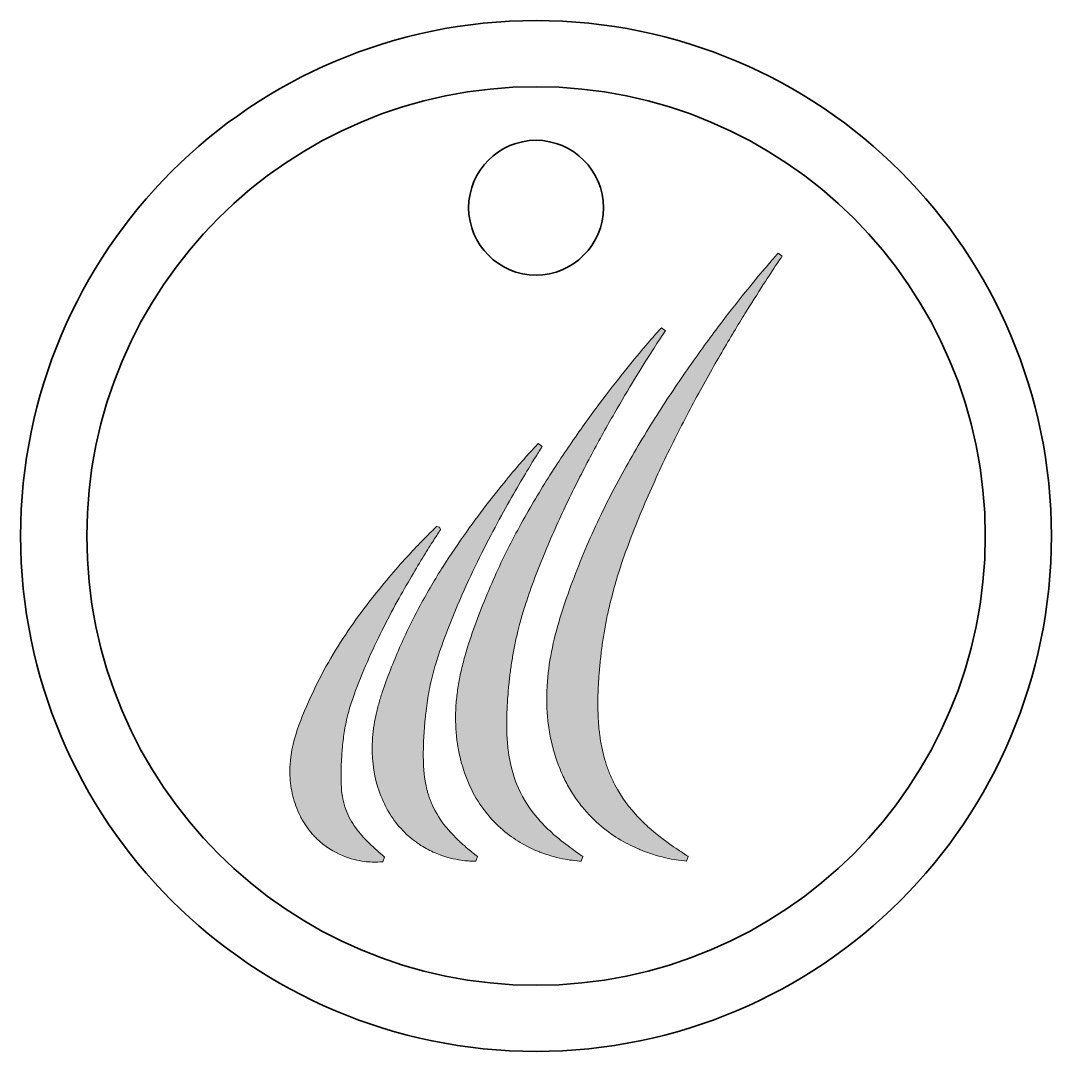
# Model space of a CAD drawing. Header units: millimetres. Extents: x 8.3 to 39.3, y -40.2 to -9.2.
import ezdxf

# ---------------------------------------------------------------- set-up
doc = ezdxf.new("R2010")
doc.units = ezdxf.units.MM
doc.header["$MEASUREMENT"] = 0
doc.layers.add('Livello 1', color=7, linetype='Continuous', lineweight=0)
doc.layers.add('Livello 2', color=7, linetype='Continuous', lineweight=0)

# ---------------------------------------------------------------- blocks, each defined once
blk = doc.blocks.new('Block_2')
at = {"layer": 'Livello 2', "true_color": 0x2d346b, "transparency": 33554687}
h = blk.add_hatch(color=177, dxfattribs=at)
h.dxf.hatch_style = 2
edge = h.paths.add_edge_path()
edge.add_spline(control_points=[(31.182, -16.305), (31.182, -16.305), (31.135, -16.374), (31.047, -16.503), (30.961, -16.634), (30.833, -16.824), (30.675, -17.069), (30.517, -17.315), (30.326, -17.613), (30.112, -17.958), (29.897, -18.303), (29.662, -18.696), (29.409, -19.125), (29.157, -19.556), (28.89, -20.025), (28.619, -20.527), (28.349, -21.029), (28.069, -21.559), (27.797, -22.116), (27.525, -22.672), (27.262, -23.254), (27.006, -23.847), (26.753, -24.442), (26.517, -25.051), (26.314, -25.668), (26.265, -25.822), (26.213, -25.976), (26.17, -26.132), (26.147, -26.209), (26.124, -26.286), (26.103, -26.364), (26.103, -26.364), (26.043, -26.597), (26.043, -26.597), (26.022, -26.675), (26.003, -26.752), (25.986, -26.83), (25.968, -26.908), (25.951, -26.985), (25.933, -27.063), (25.916, -27.14), (25.903, -27.218), (25.887, -27.295), (25.873, -27.372), (25.856, -27.449), (25.843, -27.526), (25.819, -27.68), (25.789, -27.833), (25.771, -27.985), (25.761, -28.06), (25.751, -28.136), (25.74, -28.211), (25.732, -28.286), (25.724, -28.361), (25.716, -28.436), (25.695, -28.585), (25.689, -28.732), (25.673, -28.878), (25.666, -28.951), (25.665, -29.023), (25.659, -29.095), (25.656, -29.166), (25.648, -29.239), (25.648, -29.309), (25.643, -29.45), (25.636, -29.591), (25.637, -29.727), (25.638, -29.796), (25.636, -29.865), (25.638, -29.932), (25.64, -29.999), (25.642, -30.066), (25.644, -30.133), (25.645, -30.2), (25.65, -30.265), (25.655, -30.33), (25.66, -30.395), (25.665, -30.46), (25.669, -30.524), (25.678, -30.587), (25.685, -30.65), (25.692, -30.713), (25.692, -30.713), (25.703, -30.807), (25.703, -30.807), (25.703, -30.807), (25.719, -30.898), (25.719, -30.898), (25.73, -30.959), (25.741, -31.019), (25.752, -31.079), (25.765, -31.139), (25.779, -31.196), (25.793, -31.255), (25.816, -31.373), (25.856, -31.482), (25.889, -31.593), (25.903, -31.649), (25.927, -31.7), (25.946, -31.754), (25.966, -31.807), (25.985, -31.86), (26.006, -31.912), (26.03, -31.962), (26.054, -32.011), (26.076, -32.061), (26.099, -32.111), (26.119, -32.163), (26.147, -32.208), (26.349, -32.59), (26.598, -32.917), (26.854, -33.189), (26.92, -33.256), (26.985, -33.319), (27.048, -33.383), (27.112, -33.445), (27.178, -33.499), (27.24, -33.555), (27.24, -33.555), (27.332, -33.638), (27.332, -33.638), (27.332, -33.638), (27.425, -33.711), (27.425, -33.711), (27.487, -33.758), (27.545, -33.805), (27.6, -33.85), (27.829, -34.017), (28.017, -34.15), (28.15, -34.233), (28.282, -34.32), (28.353, -34.37), (28.353, -34.37), (28.353, -34.37), (28.306, -34.51), (28.306, -34.51), (28.306, -34.51), (28.22, -34.501), (28.058, -34.478), (27.895, -34.459), (27.661, -34.411), (27.363, -34.326), (27.29, -34.302), (27.212, -34.277), (27.13, -34.249), (27.09, -34.235), (27.047, -34.221), (27.005, -34.205), (26.963, -34.188), (26.92, -34.17), (26.877, -34.151), (26.791, -34.112), (26.699, -34.075), (26.606, -34.029), (26.515, -33.981), (26.421, -33.928), (26.323, -33.874), (25.939, -33.645), (25.525, -33.322), (25.163, -32.873), (25.115, -32.819), (25.074, -32.759), (25.031, -32.7), (24.988, -32.64), (24.946, -32.579), (24.903, -32.517), (24.863, -32.453), (24.825, -32.388), (24.786, -32.322), (24.748, -32.256), (24.705, -32.19), (24.673, -32.12), (24.606, -31.98), (24.533, -31.838), (24.479, -31.688), (24.45, -31.613), (24.419, -31.538), (24.392, -31.461), (24.369, -31.384), (24.345, -31.306), (24.322, -31.228), (24.31, -31.188), (24.298, -31.149), (24.287, -31.109), (24.277, -31.069), (24.268, -31.029), (24.258, -30.989), (24.24, -30.909), (24.22, -30.828), (24.203, -30.746), (24.189, -30.664), (24.176, -30.582), (24.163, -30.499), (24.157, -30.458), (24.15, -30.416), (24.144, -30.374), (24.137, -30.332), (24.135, -30.291), (24.131, -30.249), (24.124, -30.165), (24.116, -30.081), (24.109, -29.996), (24.102, -29.911), (24.103, -29.827), (24.1, -29.742), (24.092, -29.571), (24.103, -29.401), (24.109, -29.23), (24.146, -28.545), (24.297, -27.864), (24.494, -27.201), (24.695, -26.538), (24.945, -25.89), (25.206, -25.254), (25.469, -24.618), (25.763, -24.001), (26.071, -23.406), (26.377, -22.81), (26.706, -22.241), (27.035, -21.698), (27.365, -21.157), (27.695, -20.641), (28.021, -20.163), (28.347, -19.684), (28.664, -19.238), (28.962, -18.831), (29.26, -18.424), (29.544, -18.059), (29.797, -17.737), (30.049, -17.415), (30.275, -17.139), (30.463, -16.913), (30.652, -16.688), (30.801, -16.513), (30.905, -16.394), (31.01, -16.276), (31.066, -16.213), (31.066, -16.213), (31.066, -16.213), (31.182, -16.305), (31.182, -16.305)], knot_values=[0, 0, 0, 0, 1, 1, 1, 2, 2, 2, 3, 3, 3, 4, 4, 4, 5, 5, 5, 6, 6, 6, 7, 7, 7, 8, 8, 8, 9, 9, 9, 10, 10, 10, 11, 11, 11, 12, 12, 12, 13, 13, 13, 14, 14, 14, 15, 15, 15, 16, 16, 16, 17, 17, 17, 18, 18, 18, 19, 19, 19, 20, 20, 20, 21, 21, 21, 22, 22, 22, 23, 23, 23, 24, 24, 24, 25, 25, 25, 26, 26, 26, 27, 27, 27, 28, 28, 28, 29, 29, 29, 30, 30, 30, 31, 31, 31, 32, 32, 32, 33, 33, 33, 34, 34, 34, 35, 35, 35, 36, 36, 36, 37, 37, 37, 38, 38, 38, 39, 39, 39, 40, 40, 40, 41, 41, 41, 42, 42, 42, 43, 43, 43, 44, 44, 44, 45, 45, 45, 46, 46, 46, 47, 47, 47, 48, 48, 48, 49, 49, 49, 50, 50, 50, 51, 51, 51, 52, 52, 52, 53, 53, 53, 54, 54, 54, 55, 55, 55, 56, 56, 56, 57, 57, 57, 58, 58, 58, 59, 59, 59, 60, 60, 60, 61, 61, 61, 62, 62, 62, 63, 63, 63, 64, 64, 64, 65, 65, 65, 66, 66, 66, 67, 67, 67, 68, 68, 68, 69, 69, 69, 70, 70, 70, 71, 71, 71, 72, 72, 72, 73, 73, 73, 74, 74, 74, 75, 75, 75, 76, 76, 76, 77, 77, 77, 78, 78, 78, 79, 79, 79, 80, 80, 80, 80], degree=3, periodic=0)
at = {"layer": 'Livello 2', "true_color": 0xed8424, "transparency": 33554687}
h = blk.add_hatch(color=30, dxfattribs=at)
h.dxf.hatch_style = 2
edge = h.paths.add_edge_path()
edge.add_spline(control_points=[(27.667, -18.551), (27.667, -18.551), (27.626, -18.612), (27.551, -18.726), (27.476, -18.84), (27.365, -19.008), (27.228, -19.224), (27.092, -19.441), (26.927, -19.704), (26.741, -20.008), (26.556, -20.311), (26.353, -20.657), (26.134, -21.035), (25.915, -21.414), (25.685, -21.827), (25.451, -22.268), (25.217, -22.709), (24.976, -23.176), (24.742, -23.665), (24.506, -24.153), (24.277, -24.663), (24.059, -25.183), (23.843, -25.705), (23.636, -26.238), (23.462, -26.777), (23.419, -26.912), (23.375, -27.046), (23.338, -27.182), (23.338, -27.182), (23.281, -27.385), (23.281, -27.385), (23.281, -27.385), (23.231, -27.589), (23.231, -27.589), (23.195, -27.725), (23.169, -27.861), (23.138, -27.996), (23.112, -28.131), (23.087, -28.266), (23.064, -28.4), (23.044, -28.534), (23.019, -28.667), (23.005, -28.799), (22.996, -28.865), (22.989, -28.931), (22.98, -28.997), (22.973, -29.062), (22.967, -29.127), (22.96, -29.192), (22.943, -29.321), (22.938, -29.449), (22.925, -29.575), (22.919, -29.638), (22.919, -29.7), (22.914, -29.762), (22.911, -29.824), (22.904, -29.887), (22.904, -29.948), (22.9, -30.069), (22.894, -30.191), (22.895, -30.309), (22.895, -30.368), (22.893, -30.427), (22.895, -30.485), (22.896, -30.543), (22.898, -30.601), (22.899, -30.658), (22.9, -30.715), (22.904, -30.771), (22.908, -30.827), (22.912, -30.883), (22.915, -30.939), (22.919, -30.994), (22.926, -31.048), (22.931, -31.102), (22.937, -31.156), (22.937, -31.156), (22.946, -31.237), (22.946, -31.237), (22.946, -31.237), (22.959, -31.315), (22.959, -31.315), (23.026, -31.733), (23.14, -32.113), (23.308, -32.443), (23.474, -32.773), (23.683, -33.06), (23.9, -33.302), (23.955, -33.36), (24.011, -33.417), (24.063, -33.474), (24.118, -33.529), (24.174, -33.578), (24.227, -33.628), (24.227, -33.628), (24.306, -33.702), (24.306, -33.702), (24.306, -33.702), (24.385, -33.768), (24.385, -33.768), (24.438, -33.81), (24.488, -33.853), (24.535, -33.893), (24.732, -34.045), (24.894, -34.167), (25.008, -34.244), (25.122, -34.323), (25.183, -34.37), (25.183, -34.37), (25.183, -34.37), (25.136, -34.51), (25.136, -34.51), (25.136, -34.51), (25.06, -34.505), (24.916, -34.489), (24.772, -34.476), (24.564, -34.438), (24.298, -34.37), (24.232, -34.35), (24.163, -34.329), (24.09, -34.306), (24.054, -34.294), (24.016, -34.282), (23.979, -34.269), (23.941, -34.254), (23.903, -34.24), (23.864, -34.223), (23.787, -34.19), (23.705, -34.158), (23.622, -34.119), (23.54, -34.078), (23.456, -34.033), (23.368, -33.986), (23.024, -33.788), (22.65, -33.505), (22.324, -33.107), (21.991, -32.715), (21.727, -32.205), (21.56, -31.645), (21.549, -31.61), (21.538, -31.575), (21.528, -31.539), (21.519, -31.504), (21.511, -31.468), (21.502, -31.433), (21.486, -31.361), (21.468, -31.289), (21.452, -31.216), (21.439, -31.143), (21.428, -31.07), (21.416, -30.996), (21.41, -30.959), (21.404, -30.922), (21.398, -30.885), (21.392, -30.848), (21.39, -30.811), (21.386, -30.774), (21.38, -30.699), (21.373, -30.624), (21.366, -30.549), (21.36, -30.474), (21.361, -30.399), (21.358, -30.323), (21.35, -30.171), (21.36, -30.021), (21.365, -29.868), (21.367, -29.792), (21.378, -29.717), (21.384, -29.641), (21.391, -29.566), (21.397, -29.489), (21.409, -29.414), (21.432, -29.264), (21.453, -29.112), (21.485, -28.963), (21.501, -28.888), (21.517, -28.813), (21.533, -28.738), (21.552, -28.665), (21.571, -28.59), (21.59, -28.516), (21.626, -28.367), (21.672, -28.222), (21.715, -28.075), (21.897, -27.491), (22.121, -26.922), (22.353, -26.363), (22.587, -25.805), (22.846, -25.262), (23.121, -24.741), (23.394, -24.22), (23.685, -23.72), (23.976, -23.245), (24.27, -22.772), (24.563, -22.322), (24.853, -21.904), (25.142, -21.485), (25.422, -21.096), (25.687, -20.741), (25.951, -20.385), (26.202, -20.067), (26.426, -19.787), (26.65, -19.506), (26.85, -19.265), (27.017, -19.069), (27.184, -18.872), (27.316, -18.72), (27.409, -18.617), (27.501, -18.514), (27.551, -18.459), (27.551, -18.459), (27.551, -18.459), (27.667, -18.551), (27.667, -18.551)], knot_values=[0, 0, 0, 0, 1, 1, 1, 2, 2, 2, 3, 3, 3, 4, 4, 4, 5, 5, 5, 6, 6, 6, 7, 7, 7, 8, 8, 8, 9, 9, 9, 10, 10, 10, 11, 11, 11, 12, 12, 12, 13, 13, 13, 14, 14, 14, 15, 15, 15, 16, 16, 16, 17, 17, 17, 18, 18, 18, 19, 19, 19, 20, 20, 20, 21, 21, 21, 22, 22, 22, 23, 23, 23, 24, 24, 24, 25, 25, 25, 26, 26, 26, 27, 27, 27, 28, 28, 28, 29, 29, 29, 30, 30, 30, 31, 31, 31, 32, 32, 32, 33, 33, 33, 34, 34, 34, 35, 35, 35, 36, 36, 36, 37, 37, 37, 38, 38, 38, 39, 39, 39, 40, 40, 40, 41, 41, 41, 42, 42, 42, 43, 43, 43, 44, 44, 44, 45, 45, 45, 46, 46, 46, 47, 47, 47, 48, 48, 48, 49, 49, 49, 50, 50, 50, 51, 51, 51, 52, 52, 52, 53, 53, 53, 54, 54, 54, 55, 55, 55, 56, 56, 56, 57, 57, 57, 58, 58, 58, 59, 59, 59, 60, 60, 60, 61, 61, 61, 62, 62, 62, 63, 63, 63, 64, 64, 64, 65, 65, 65, 66, 66, 66, 67, 67, 67, 68, 68, 68, 69, 69, 69, 70, 70, 70, 71, 71, 71, 71], degree=3, periodic=0)
at = {"layer": 'Livello 2', "true_color": 0x2d346b, "transparency": 33554687}
h = blk.add_hatch(color=177, dxfattribs=at)
h.dxf.hatch_style = 2
edge = h.paths.add_edge_path()
edge.add_spline(control_points=[(23.959, -22.036), (23.959, -22.036), (23.928, -22.084), (23.871, -22.175), (23.814, -22.265), (23.73, -22.398), (23.627, -22.569), (23.523, -22.741), (23.398, -22.948), (23.258, -23.188), (23.117, -23.428), (22.963, -23.701), (22.797, -23.999), (22.632, -24.297), (22.457, -24.623), (22.28, -24.97), (22.104, -25.317), (21.921, -25.684), (21.745, -26.067), (21.567, -26.45), (21.395, -26.85), (21.23, -27.256), (21.068, -27.664), (20.912, -28.079), (20.782, -28.498), (20.751, -28.603), (20.717, -28.708), (20.691, -28.813), (20.691, -28.813), (20.649, -28.971), (20.649, -28.971), (20.649, -28.971), (20.613, -29.129), (20.613, -29.129), (20.588, -29.234), (20.569, -29.34), (20.548, -29.444), (20.53, -29.549), (20.513, -29.653), (20.498, -29.757), (20.485, -29.86), (20.467, -29.963), (20.459, -30.064), (20.453, -30.115), (20.449, -30.165), (20.442, -30.215), (20.438, -30.265), (20.434, -30.315), (20.43, -30.364), (20.418, -30.464), (20.417, -30.56), (20.407, -30.656), (20.403, -30.752), (20.396, -30.846), (20.393, -30.939), (20.39, -31.031), (20.386, -31.122), (20.386, -31.211), (20.386, -31.255), (20.384, -31.3), (20.385, -31.343), (20.386, -31.386), (20.386, -31.429), (20.387, -31.472), (20.387, -31.516), (20.389, -31.557), (20.391, -31.599), (20.393, -31.641), (20.395, -31.682), (20.397, -31.723), (20.402, -31.764), (20.404, -31.804), (20.408, -31.844), (20.408, -31.844), (20.413, -31.904), (20.413, -31.904), (20.413, -31.904), (20.421, -31.962), (20.421, -31.962), (20.426, -32.001), (20.432, -32.04), (20.437, -32.078), (20.443, -32.116), (20.451, -32.153), (20.458, -32.19), (20.47, -32.266), (20.491, -32.335), (20.508, -32.407), (20.515, -32.444), (20.528, -32.476), (20.539, -32.511), (20.55, -32.545), (20.56, -32.579), (20.571, -32.613), (20.584, -32.646), (20.597, -32.678), (20.609, -32.71), (20.622, -32.743), (20.633, -32.777), (20.649, -32.807), (20.76, -33.058), (20.906, -33.282), (21.061, -33.476), (21.101, -33.523), (21.141, -33.568), (21.179, -33.614), (21.218, -33.659), (21.26, -33.699), (21.299, -33.74), (21.299, -33.74), (21.356, -33.801), (21.356, -33.801), (21.356, -33.801), (21.415, -33.856), (21.415, -33.856), (21.453, -33.891), (21.49, -33.927), (21.525, -33.96), (21.671, -34.088), (21.793, -34.193), (21.879, -34.26), (21.965, -34.329), (22.011, -34.37), (22.011, -34.37), (22.011, -34.37), (21.963, -34.51), (21.963, -34.51), (21.963, -34.51), (21.902, -34.51), (21.787, -34.505), (21.671, -34.502), (21.503, -34.482), (21.288, -34.437), (21.235, -34.424), (21.178, -34.41), (21.12, -34.394), (21.12, -34.394), (21.029, -34.369), (21.029, -34.369), (21.029, -34.369), (20.936, -34.336), (20.936, -34.336), (20.873, -34.312), (20.805, -34.289), (20.737, -34.26), (20.67, -34.23), (20.601, -34.195), (20.529, -34.16), (20.457, -34.125), (20.387, -34.079), (20.313, -34.034), (20.313, -34.034), (20.257, -33.999), (20.257, -33.999), (20.257, -33.999), (20.203, -33.961), (20.203, -33.961), (20.167, -33.934), (20.13, -33.907), (20.093, -33.879), (19.946, -33.765), (19.8, -33.63), (19.663, -33.472), (19.386, -33.158), (19.163, -32.746), (19.022, -32.292), (18.876, -31.838), (18.828, -31.346), (18.854, -30.86), (18.856, -30.798), (18.865, -30.738), (18.87, -30.678), (18.876, -30.617), (18.882, -30.556), (18.891, -30.496), (18.91, -30.376), (18.929, -30.254), (18.956, -30.136), (18.969, -30.076), (18.982, -30.017), (18.996, -29.957), (19.011, -29.898), (19.028, -29.84), (19.044, -29.781), (19.074, -29.663), (19.113, -29.548), (19.149, -29.432), (19.301, -28.97), (19.486, -28.523), (19.674, -28.084), (19.863, -27.646), (20.071, -27.221), (20.292, -26.814), (20.512, -26.406), (20.745, -26.018), (20.978, -25.648), (21.215, -25.28), (21.45, -24.93), (21.682, -24.606), (21.914, -24.281), (22.139, -23.98), (22.35, -23.705), (22.561, -23.43), (22.763, -23.184), (22.942, -22.967), (23.121, -22.75), (23.281, -22.564), (23.415, -22.413), (23.549, -22.262), (23.655, -22.145), (23.729, -22.065), (23.803, -21.986), (23.843, -21.944), (23.843, -21.944), (23.843, -21.944), (23.959, -22.036), (23.959, -22.036)], knot_values=[0, 0, 0, 0, 1, 1, 1, 2, 2, 2, 3, 3, 3, 4, 4, 4, 5, 5, 5, 6, 6, 6, 7, 7, 7, 8, 8, 8, 9, 9, 9, 10, 10, 10, 11, 11, 11, 12, 12, 12, 13, 13, 13, 14, 14, 14, 15, 15, 15, 16, 16, 16, 17, 17, 17, 18, 18, 18, 19, 19, 19, 20, 20, 20, 21, 21, 21, 22, 22, 22, 23, 23, 23, 24, 24, 24, 25, 25, 25, 26, 26, 26, 27, 27, 27, 28, 28, 28, 29, 29, 29, 30, 30, 30, 31, 31, 31, 32, 32, 32, 33, 33, 33, 34, 34, 34, 35, 35, 35, 36, 36, 36, 37, 37, 37, 38, 38, 38, 39, 39, 39, 40, 40, 40, 41, 41, 41, 42, 42, 42, 43, 43, 43, 44, 44, 44, 45, 45, 45, 46, 46, 46, 47, 47, 47, 48, 48, 48, 49, 49, 49, 50, 50, 50, 51, 51, 51, 52, 52, 52, 53, 53, 53, 54, 54, 54, 55, 55, 55, 56, 56, 56, 57, 57, 57, 58, 58, 58, 59, 59, 59, 60, 60, 60, 61, 61, 61, 62, 62, 62, 63, 63, 63, 64, 64, 64, 65, 65, 65, 66, 66, 66, 67, 67, 67, 68, 68, 68, 69, 69, 69, 70, 70, 70, 71, 71, 71, 72, 72, 72, 72], degree=3, periodic=0)
h = blk.add_hatch(color=177, dxfattribs=at)
h.dxf.hatch_style = 2
edge = h.paths.add_edge_path()
edge.add_spline(control_points=[(20.904, -24.534), (20.904, -24.534), (20.879, -24.573), (20.831, -24.646), (20.783, -24.72), (20.712, -24.827), (20.625, -24.966), (20.538, -25.104), (20.433, -25.272), (20.314, -25.466), (20.195, -25.66), (20.065, -25.881), (19.925, -26.122), (19.785, -26.363), (19.637, -26.626), (19.487, -26.906), (19.338, -27.187), (19.183, -27.483), (19.034, -27.793), (18.883, -28.102), (18.737, -28.425), (18.597, -28.753), (18.46, -29.081), (18.327, -29.415), (18.219, -29.752), (18.192, -29.837), (18.164, -29.92), (18.142, -30.005), (18.131, -30.048), (18.118, -30.09), (18.108, -30.132), (18.108, -30.132), (18.079, -30.259), (18.079, -30.259), (18.058, -30.344), (18.043, -30.428), (18.026, -30.512), (18.013, -30.596), (17.998, -30.68), (17.988, -30.762), (17.978, -30.844), (17.965, -30.926), (17.959, -31.006), (17.955, -31.047), (17.951, -31.086), (17.947, -31.126), (17.944, -31.166), (17.942, -31.205), (17.939, -31.244), (17.934, -31.283), (17.932, -31.321), (17.931, -31.359), (17.929, -31.397), (17.925, -31.435), (17.923, -31.472), (17.923, -31.546), (17.913, -31.62), (17.915, -31.691), (17.906, -31.834), (17.911, -31.967), (17.91, -32.097), (17.912, -32.129), (17.914, -32.161), (17.915, -32.192), (17.915, -32.192), (17.92, -32.285), (17.92, -32.285), (17.92, -32.285), (17.926, -32.376), (17.926, -32.376), (17.926, -32.376), (17.938, -32.464), (17.938, -32.464), (17.965, -32.698), (18.027, -32.905), (18.114, -33.099), (18.201, -33.294), (18.319, -33.472), (18.446, -33.629), (18.571, -33.787), (18.707, -33.918), (18.821, -34.032), (18.882, -34.087), (18.936, -34.136), (18.983, -34.179), (18.983, -34.179), (19.05, -34.239), (19.05, -34.239), (19.05, -34.239), (19.108, -34.289), (19.108, -34.289), (19.177, -34.35), (19.214, -34.386), (19.214, -34.386), (19.214, -34.386), (19.17, -34.527), (19.17, -34.527), (19.17, -34.527), (19.119, -34.533), (19.022, -34.537), (18.974, -34.538), (18.913, -34.541), (18.844, -34.537), (18.774, -34.532), (18.693, -34.528), (18.602, -34.517), (18.422, -34.489), (18.198, -34.447), (17.951, -34.34), (17.704, -34.237), (17.428, -34.076), (17.172, -33.825), (17.141, -33.793), (17.108, -33.762), (17.077, -33.728), (17.047, -33.693), (17.017, -33.658), (16.987, -33.622), (16.924, -33.551), (16.874, -33.47), (16.818, -33.389), (16.789, -33.349), (16.768, -33.305), (16.742, -33.262), (16.718, -33.218), (16.692, -33.175), (16.671, -33.129), (16.629, -33.038), (16.584, -32.944), (16.552, -32.847), (16.478, -32.654), (16.433, -32.45), (16.4, -32.243), (16.389, -32.14), (16.374, -32.034), (16.373, -31.931), (16.371, -31.879), (16.369, -31.826), (16.37, -31.774), (16.372, -31.722), (16.374, -31.67), (16.376, -31.618), (16.397, -31.2), (16.507, -30.798), (16.644, -30.415), (16.783, -30.032), (16.953, -29.667), (17.121, -29.309), (17.291, -28.952), (17.477, -28.608), (17.674, -28.281), (17.869, -27.953), (18.076, -27.642), (18.282, -27.348), (18.491, -27.055), (18.698, -26.777), (18.902, -26.521), (19.106, -26.265), (19.304, -26.028), (19.489, -25.811), (19.674, -25.595), (19.85, -25.403), (20.007, -25.234), (20.163, -25.064), (20.303, -24.919), (20.419, -24.802), (20.536, -24.684), (20.628, -24.593), (20.693, -24.532), (20.757, -24.47), (20.792, -24.438), (20.792, -24.438), (20.792, -24.438), (20.868, -24.457), (20.868, -24.457), (20.868, -24.457), (20.904, -24.534), (20.904, -24.534)], knot_values=[0, 0, 0, 0, 1, 1, 1, 2, 2, 2, 3, 3, 3, 4, 4, 4, 5, 5, 5, 6, 6, 6, 7, 7, 7, 8, 8, 8, 9, 9, 9, 10, 10, 10, 11, 11, 11, 12, 12, 12, 13, 13, 13, 14, 14, 14, 15, 15, 15, 16, 16, 16, 17, 17, 17, 18, 18, 18, 19, 19, 19, 20, 20, 20, 21, 21, 21, 22, 22, 22, 23, 23, 23, 24, 24, 24, 25, 25, 25, 26, 26, 26, 27, 27, 27, 28, 28, 28, 29, 29, 29, 30, 30, 30, 31, 31, 31, 32, 32, 32, 33, 33, 33, 34, 34, 34, 35, 35, 35, 36, 36, 36, 37, 37, 37, 38, 38, 38, 39, 39, 39, 40, 40, 40, 41, 41, 41, 42, 42, 42, 43, 43, 43, 44, 44, 44, 45, 45, 45, 46, 46, 46, 47, 47, 47, 48, 48, 48, 49, 49, 49, 50, 50, 50, 51, 51, 51, 52, 52, 52, 53, 53, 53, 54, 54, 54, 55, 55, 55, 56, 56, 56, 57, 57, 57, 58, 58, 58, 59, 59, 59, 59], degree=3, periodic=0)
edge.add_line((20.904, -24.534), (20.904, -24.534))
at = {"layer": 'Livello 2'}
for points, knots in [([(31.182, -16.305), (31.182, -16.305), (31.135, -16.374), (31.047, -16.503), (30.961, -16.634), (30.833, -16.824), (30.675, -17.069), (30.517, -17.315), (30.326, -17.613), (30.112, -17.958), (29.897, -18.303), (29.662, -18.696), (29.409, -19.125), (29.157, -19.556), (28.89, -20.025), (28.619, -20.527), (28.349, -21.029), (28.069, -21.559), (27.797, -22.116), (27.525, -22.672), (27.262, -23.254), (27.006, -23.847), (26.753, -24.442), (26.517, -25.051), (26.314, -25.668), (26.265, -25.822), (26.213, -25.976), (26.17, -26.132), (26.147, -26.209), (26.124, -26.286), (26.103, -26.364), (26.103, -26.364), (26.043, -26.597), (26.043, -26.597), (26.022, -26.675), (26.003, -26.752), (25.986, -26.83), (25.968, -26.908), (25.951, -26.985), (25.933, -27.063), (25.916, -27.14), (25.903, -27.218), (25.887, -27.295), (25.873, -27.372), (25.856, -27.449), (25.843, -27.526), (25.819, -27.68), (25.789, -27.833), (25.771, -27.985), (25.761, -28.06), (25.751, -28.136), (25.74, -28.211), (25.732, -28.286), (25.724, -28.361), (25.716, -28.436), (25.695, -28.585), (25.689, -28.732), (25.673, -28.878), (25.666, -28.951), (25.665, -29.023), (25.659, -29.095), (25.656, -29.166), (25.648, -29.239), (25.648, -29.309), (25.643, -29.45), (25.636, -29.591), (25.637, -29.727), (25.638, -29.796), (25.636, -29.865), (25.638, -29.932), (25.64, -29.999), (25.642, -30.066), (25.644, -30.133), (25.645, -30.2), (25.65, -30.265), (25.655, -30.33), (25.66, -30.395), (25.665, -30.46), (25.669, -30.524), (25.678, -30.587), (25.685, -30.65), (25.692, -30.713), (25.692, -30.713), (25.703, -30.807), (25.703, -30.807), (25.703, -30.807), (25.719, -30.898), (25.719, -30.898), (25.73, -30.959), (25.741, -31.019), (25.752, -31.079), (25.765, -31.139), (25.779, -31.196), (25.793, -31.255), (25.816, -31.373), (25.856, -31.482), (25.889, -31.593), (25.903, -31.649), (25.927, -31.7), (25.946, -31.754), (25.966, -31.807), (25.985, -31.86), (26.006, -31.912), (26.03, -31.962), (26.054, -32.011), (26.076, -32.061), (26.099, -32.111), (26.119, -32.163), (26.147, -32.208), (26.349, -32.59), (26.598, -32.917), (26.854, -33.189), (26.92, -33.256), (26.985, -33.319), (27.048, -33.383), (27.112, -33.445), (27.178, -33.499), (27.24, -33.555), (27.24, -33.555), (27.332, -33.638), (27.332, -33.638), (27.332, -33.638), (27.425, -33.711), (27.425, -33.711), (27.487, -33.758), (27.545, -33.805), (27.6, -33.85), (27.829, -34.017), (28.017, -34.15), (28.15, -34.233), (28.282, -34.32), (28.353, -34.37), (28.353, -34.37), (28.353, -34.37), (28.306, -34.51), (28.306, -34.51), (28.306, -34.51), (28.22, -34.501), (28.058, -34.478), (27.895, -34.459), (27.661, -34.411), (27.363, -34.326), (27.29, -34.302), (27.212, -34.277), (27.13, -34.249), (27.09, -34.235), (27.047, -34.221), (27.005, -34.205), (26.963, -34.188), (26.92, -34.17), (26.877, -34.151), (26.791, -34.112), (26.699, -34.075), (26.606, -34.029), (26.515, -33.981), (26.421, -33.928), (26.323, -33.874), (25.939, -33.645), (25.525, -33.322), (25.163, -32.873), (25.115, -32.819), (25.074, -32.759), (25.031, -32.7), (24.988, -32.64), (24.946, -32.579), (24.903, -32.517), (24.863, -32.453), (24.825, -32.388), (24.786, -32.322), (24.748, -32.256), (24.705, -32.19), (24.673, -32.12), (24.606, -31.98), (24.533, -31.838), (24.479, -31.688), (24.45, -31.613), (24.419, -31.538), (24.392, -31.461), (24.369, -31.384), (24.345, -31.306), (24.322, -31.228), (24.31, -31.188), (24.298, -31.149), (24.287, -31.109), (24.277, -31.069), (24.268, -31.029), (24.258, -30.989), (24.24, -30.909), (24.22, -30.828), (24.203, -30.746), (24.189, -30.664), (24.176, -30.582), (24.163, -30.499), (24.157, -30.458), (24.15, -30.416), (24.144, -30.374), (24.137, -30.332), (24.135, -30.291), (24.131, -30.249), (24.124, -30.165), (24.116, -30.081), (24.109, -29.996), (24.102, -29.911), (24.103, -29.827), (24.1, -29.742), (24.092, -29.571), (24.103, -29.401), (24.109, -29.23), (24.146, -28.545), (24.297, -27.864), (24.494, -27.201), (24.695, -26.538), (24.945, -25.89), (25.206, -25.254), (25.469, -24.618), (25.763, -24.001), (26.071, -23.406), (26.377, -22.81), (26.706, -22.241), (27.035, -21.698), (27.365, -21.157), (27.695, -20.641), (28.021, -20.163), (28.347, -19.684), (28.664, -19.238), (28.962, -18.831), (29.26, -18.424), (29.544, -18.059), (29.797, -17.737), (30.049, -17.415), (30.275, -17.139), (30.463, -16.913), (30.652, -16.688), (30.801, -16.513), (30.905, -16.394), (31.01, -16.276), (31.066, -16.213), (31.066, -16.213), (31.066, -16.213), (31.182, -16.305), (31.182, -16.305)], [0, 0, 0, 0, 1, 1, 1, 2, 2, 2, 3, 3, 3, 4, 4, 4, 5, 5, 5, 6, 6, 6, 7, 7, 7, 8, 8, 8, 9, 9, 9, 10, 10, 10, 11, 11, 11, 12, 12, 12, 13, 13, 13, 14, 14, 14, 15, 15, 15, 16, 16, 16, 17, 17, 17, 18, 18, 18, 19, 19, 19, 20, 20, 20, 21, 21, 21, 22, 22, 22, 23, 23, 23, 24, 24, 24, 25, 25, 25, 26, 26, 26, 27, 27, 27, 28, 28, 28, 29, 29, 29, 30, 30, 30, 31, 31, 31, 32, 32, 32, 33, 33, 33, 34, 34, 34, 35, 35, 35, 36, 36, 36, 37, 37, 37, 38, 38, 38, 39, 39, 39, 40, 40, 40, 41, 41, 41, 42, 42, 42, 43, 43, 43, 44, 44, 44, 45, 45, 45, 46, 46, 46, 47, 47, 47, 48, 48, 48, 49, 49, 49, 50, 50, 50, 51, 51, 51, 52, 52, 52, 53, 53, 53, 54, 54, 54, 55, 55, 55, 56, 56, 56, 57, 57, 57, 58, 58, 58, 59, 59, 59, 60, 60, 60, 61, 61, 61, 62, 62, 62, 63, 63, 63, 64, 64, 64, 65, 65, 65, 66, 66, 66, 67, 67, 67, 68, 68, 68, 69, 69, 69, 70, 70, 70, 71, 71, 71, 72, 72, 72, 73, 73, 73, 74, 74, 74, 75, 75, 75, 76, 76, 76, 77, 77, 77, 78, 78, 78, 79, 79, 79, 80, 80, 80, 80]), ([(27.667, -18.551), (27.667, -18.551), (27.626, -18.612), (27.551, -18.726), (27.476, -18.84), (27.365, -19.008), (27.228, -19.224), (27.092, -19.441), (26.927, -19.704), (26.741, -20.008), (26.556, -20.311), (26.353, -20.657), (26.134, -21.035), (25.915, -21.414), (25.685, -21.827), (25.451, -22.268), (25.217, -22.709), (24.976, -23.176), (24.742, -23.665), (24.506, -24.153), (24.277, -24.663), (24.059, -25.183), (23.843, -25.705), (23.636, -26.238), (23.462, -26.777), (23.419, -26.912), (23.375, -27.046), (23.338, -27.182), (23.338, -27.182), (23.281, -27.385), (23.281, -27.385), (23.281, -27.385), (23.231, -27.589), (23.231, -27.589), (23.195, -27.725), (23.169, -27.861), (23.138, -27.996), (23.112, -28.131), (23.087, -28.266), (23.064, -28.4), (23.044, -28.534), (23.019, -28.667), (23.005, -28.799), (22.996, -28.865), (22.989, -28.931), (22.98, -28.997), (22.973, -29.062), (22.967, -29.127), (22.96, -29.192), (22.943, -29.321), (22.938, -29.449), (22.925, -29.575), (22.919, -29.638), (22.919, -29.7), (22.914, -29.762), (22.911, -29.824), (22.904, -29.887), (22.904, -29.948), (22.9, -30.069), (22.894, -30.191), (22.895, -30.309), (22.895, -30.368), (22.893, -30.427), (22.895, -30.485), (22.896, -30.543), (22.898, -30.601), (22.899, -30.658), (22.9, -30.715), (22.904, -30.771), (22.908, -30.827), (22.912, -30.883), (22.915, -30.939), (22.919, -30.994), (22.926, -31.048), (22.931, -31.102), (22.937, -31.156), (22.937, -31.156), (22.946, -31.237), (22.946, -31.237), (22.946, -31.237), (22.959, -31.315), (22.959, -31.315), (23.026, -31.733), (23.14, -32.113), (23.308, -32.443), (23.474, -32.773), (23.683, -33.06), (23.9, -33.302), (23.955, -33.36), (24.011, -33.417), (24.063, -33.474), (24.118, -33.529), (24.174, -33.578), (24.227, -33.628), (24.227, -33.628), (24.306, -33.702), (24.306, -33.702), (24.306, -33.702), (24.385, -33.768), (24.385, -33.768), (24.438, -33.81), (24.488, -33.853), (24.535, -33.893), (24.732, -34.045), (24.894, -34.167), (25.008, -34.244), (25.122, -34.323), (25.183, -34.37), (25.183, -34.37), (25.183, -34.37), (25.136, -34.51), (25.136, -34.51), (25.136, -34.51), (25.06, -34.505), (24.916, -34.489), (24.772, -34.476), (24.564, -34.438), (24.298, -34.37), (24.232, -34.35), (24.163, -34.329), (24.09, -34.306), (24.054, -34.294), (24.016, -34.282), (23.979, -34.269), (23.941, -34.254), (23.903, -34.24), (23.864, -34.223), (23.787, -34.19), (23.705, -34.158), (23.622, -34.119), (23.54, -34.078), (23.456, -34.033), (23.368, -33.986), (23.024, -33.788), (22.65, -33.505), (22.324, -33.107), (21.991, -32.715), (21.727, -32.205), (21.56, -31.645), (21.549, -31.61), (21.538, -31.575), (21.528, -31.539), (21.519, -31.504), (21.511, -31.468), (21.502, -31.433), (21.486, -31.361), (21.468, -31.289), (21.452, -31.216), (21.439, -31.143), (21.428, -31.07), (21.416, -30.996), (21.41, -30.959), (21.404, -30.922), (21.398, -30.885), (21.392, -30.848), (21.39, -30.811), (21.386, -30.774), (21.38, -30.699), (21.373, -30.624), (21.366, -30.549), (21.36, -30.474), (21.361, -30.399), (21.358, -30.323), (21.35, -30.171), (21.36, -30.021), (21.365, -29.868), (21.367, -29.792), (21.378, -29.717), (21.384, -29.641), (21.391, -29.566), (21.397, -29.489), (21.409, -29.414), (21.432, -29.264), (21.453, -29.112), (21.485, -28.963), (21.501, -28.888), (21.517, -28.813), (21.533, -28.738), (21.552, -28.665), (21.571, -28.59), (21.59, -28.516), (21.626, -28.367), (21.672, -28.222), (21.715, -28.075), (21.897, -27.491), (22.121, -26.922), (22.353, -26.363), (22.587, -25.805), (22.846, -25.262), (23.121, -24.741), (23.394, -24.22), (23.685, -23.72), (23.976, -23.245), (24.27, -22.772), (24.563, -22.322), (24.853, -21.904), (25.142, -21.485), (25.422, -21.096), (25.687, -20.741), (25.951, -20.385), (26.202, -20.067), (26.426, -19.787), (26.65, -19.506), (26.85, -19.265), (27.017, -19.069), (27.184, -18.872), (27.316, -18.72), (27.409, -18.617), (27.501, -18.514), (27.551, -18.459), (27.551, -18.459), (27.551, -18.459), (27.667, -18.551), (27.667, -18.551)], [0, 0, 0, 0, 1, 1, 1, 2, 2, 2, 3, 3, 3, 4, 4, 4, 5, 5, 5, 6, 6, 6, 7, 7, 7, 8, 8, 8, 9, 9, 9, 10, 10, 10, 11, 11, 11, 12, 12, 12, 13, 13, 13, 14, 14, 14, 15, 15, 15, 16, 16, 16, 17, 17, 17, 18, 18, 18, 19, 19, 19, 20, 20, 20, 21, 21, 21, 22, 22, 22, 23, 23, 23, 24, 24, 24, 25, 25, 25, 26, 26, 26, 27, 27, 27, 28, 28, 28, 29, 29, 29, 30, 30, 30, 31, 31, 31, 32, 32, 32, 33, 33, 33, 34, 34, 34, 35, 35, 35, 36, 36, 36, 37, 37, 37, 38, 38, 38, 39, 39, 39, 40, 40, 40, 41, 41, 41, 42, 42, 42, 43, 43, 43, 44, 44, 44, 45, 45, 45, 46, 46, 46, 47, 47, 47, 48, 48, 48, 49, 49, 49, 50, 50, 50, 51, 51, 51, 52, 52, 52, 53, 53, 53, 54, 54, 54, 55, 55, 55, 56, 56, 56, 57, 57, 57, 58, 58, 58, 59, 59, 59, 60, 60, 60, 61, 61, 61, 62, 62, 62, 63, 63, 63, 64, 64, 64, 65, 65, 65, 66, 66, 66, 67, 67, 67, 68, 68, 68, 69, 69, 69, 70, 70, 70, 71, 71, 71, 71]), ([(23.959, -22.036), (23.959, -22.036), (23.928, -22.084), (23.871, -22.175), (23.814, -22.265), (23.73, -22.398), (23.627, -22.569), (23.523, -22.741), (23.398, -22.948), (23.258, -23.188), (23.117, -23.428), (22.963, -23.701), (22.797, -23.999), (22.632, -24.297), (22.457, -24.623), (22.28, -24.97), (22.104, -25.317), (21.921, -25.684), (21.745, -26.067), (21.567, -26.45), (21.395, -26.85), (21.23, -27.256), (21.068, -27.664), (20.912, -28.079), (20.782, -28.498), (20.751, -28.603), (20.717, -28.708), (20.691, -28.813), (20.691, -28.813), (20.649, -28.971), (20.649, -28.971), (20.649, -28.971), (20.613, -29.129), (20.613, -29.129), (20.588, -29.234), (20.569, -29.34), (20.548, -29.444), (20.53, -29.549), (20.513, -29.653), (20.498, -29.757), (20.485, -29.86), (20.467, -29.963), (20.459, -30.064), (20.453, -30.115), (20.449, -30.165), (20.442, -30.215), (20.438, -30.265), (20.434, -30.315), (20.43, -30.364), (20.418, -30.464), (20.417, -30.56), (20.407, -30.656), (20.403, -30.752), (20.396, -30.846), (20.393, -30.939), (20.39, -31.031), (20.386, -31.122), (20.386, -31.211), (20.386, -31.255), (20.384, -31.3), (20.385, -31.343), (20.386, -31.386), (20.386, -31.429), (20.387, -31.472), (20.387, -31.516), (20.389, -31.557), (20.391, -31.599), (20.393, -31.641), (20.395, -31.682), (20.397, -31.723), (20.402, -31.764), (20.404, -31.804), (20.408, -31.844), (20.408, -31.844), (20.413, -31.904), (20.413, -31.904), (20.413, -31.904), (20.421, -31.962), (20.421, -31.962), (20.426, -32.001), (20.432, -32.04), (20.437, -32.078), (20.443, -32.116), (20.451, -32.153), (20.458, -32.19), (20.47, -32.266), (20.491, -32.335), (20.508, -32.407), (20.515, -32.444), (20.528, -32.476), (20.539, -32.511), (20.55, -32.545), (20.56, -32.579), (20.571, -32.613), (20.584, -32.646), (20.597, -32.678), (20.609, -32.71), (20.622, -32.743), (20.633, -32.777), (20.649, -32.807), (20.76, -33.058), (20.906, -33.282), (21.061, -33.476), (21.101, -33.523), (21.141, -33.568), (21.179, -33.614), (21.218, -33.659), (21.26, -33.699), (21.299, -33.74), (21.299, -33.74), (21.356, -33.801), (21.356, -33.801), (21.356, -33.801), (21.415, -33.856), (21.415, -33.856), (21.453, -33.891), (21.49, -33.927), (21.525, -33.96), (21.671, -34.088), (21.793, -34.193), (21.879, -34.26), (21.965, -34.329), (22.011, -34.37), (22.011, -34.37), (22.011, -34.37), (21.963, -34.51), (21.963, -34.51), (21.963, -34.51), (21.902, -34.51), (21.787, -34.505), (21.671, -34.502), (21.503, -34.482), (21.288, -34.437), (21.235, -34.424), (21.178, -34.41), (21.12, -34.394), (21.12, -34.394), (21.029, -34.369), (21.029, -34.369), (21.029, -34.369), (20.936, -34.336), (20.936, -34.336), (20.873, -34.312), (20.805, -34.289), (20.737, -34.26), (20.67, -34.23), (20.601, -34.195), (20.529, -34.16), (20.457, -34.125), (20.387, -34.079), (20.313, -34.034), (20.313, -34.034), (20.257, -33.999), (20.257, -33.999), (20.257, -33.999), (20.203, -33.961), (20.203, -33.961), (20.167, -33.934), (20.13, -33.907), (20.093, -33.879), (19.946, -33.765), (19.8, -33.63), (19.663, -33.472), (19.386, -33.158), (19.163, -32.746), (19.022, -32.292), (18.876, -31.838), (18.828, -31.346), (18.854, -30.86), (18.856, -30.798), (18.865, -30.738), (18.87, -30.678), (18.876, -30.617), (18.882, -30.556), (18.891, -30.496), (18.91, -30.376), (18.929, -30.254), (18.956, -30.136), (18.969, -30.076), (18.982, -30.017), (18.996, -29.957), (19.011, -29.898), (19.028, -29.84), (19.044, -29.781), (19.074, -29.663), (19.113, -29.548), (19.149, -29.432), (19.301, -28.97), (19.486, -28.523), (19.674, -28.084), (19.863, -27.646), (20.071, -27.221), (20.292, -26.814), (20.512, -26.406), (20.745, -26.018), (20.978, -25.648), (21.215, -25.28), (21.45, -24.93), (21.682, -24.606), (21.914, -24.281), (22.139, -23.98), (22.35, -23.705), (22.561, -23.43), (22.763, -23.184), (22.942, -22.967), (23.121, -22.75), (23.281, -22.564), (23.415, -22.413), (23.549, -22.262), (23.655, -22.145), (23.729, -22.065), (23.803, -21.986), (23.843, -21.944), (23.843, -21.944), (23.843, -21.944), (23.959, -22.036), (23.959, -22.036)], [0, 0, 0, 0, 1, 1, 1, 2, 2, 2, 3, 3, 3, 4, 4, 4, 5, 5, 5, 6, 6, 6, 7, 7, 7, 8, 8, 8, 9, 9, 9, 10, 10, 10, 11, 11, 11, 12, 12, 12, 13, 13, 13, 14, 14, 14, 15, 15, 15, 16, 16, 16, 17, 17, 17, 18, 18, 18, 19, 19, 19, 20, 20, 20, 21, 21, 21, 22, 22, 22, 23, 23, 23, 24, 24, 24, 25, 25, 25, 26, 26, 26, 27, 27, 27, 28, 28, 28, 29, 29, 29, 30, 30, 30, 31, 31, 31, 32, 32, 32, 33, 33, 33, 34, 34, 34, 35, 35, 35, 36, 36, 36, 37, 37, 37, 38, 38, 38, 39, 39, 39, 40, 40, 40, 41, 41, 41, 42, 42, 42, 43, 43, 43, 44, 44, 44, 45, 45, 45, 46, 46, 46, 47, 47, 47, 48, 48, 48, 49, 49, 49, 50, 50, 50, 51, 51, 51, 52, 52, 52, 53, 53, 53, 54, 54, 54, 55, 55, 55, 56, 56, 56, 57, 57, 57, 58, 58, 58, 59, 59, 59, 60, 60, 60, 61, 61, 61, 62, 62, 62, 63, 63, 63, 64, 64, 64, 65, 65, 65, 66, 66, 66, 67, 67, 67, 68, 68, 68, 69, 69, 69, 70, 70, 70, 71, 71, 71, 72, 72, 72, 72]), ([(20.904, -24.534), (20.904, -24.534), (20.879, -24.573), (20.831, -24.646), (20.783, -24.72), (20.712, -24.827), (20.625, -24.966), (20.538, -25.104), (20.433, -25.272), (20.314, -25.466), (20.195, -25.66), (20.065, -25.881), (19.925, -26.122), (19.785, -26.363), (19.637, -26.626), (19.487, -26.906), (19.338, -27.187), (19.183, -27.483), (19.034, -27.793), (18.883, -28.102), (18.737, -28.425), (18.597, -28.753), (18.46, -29.081), (18.327, -29.415), (18.219, -29.752), (18.192, -29.837), (18.164, -29.92), (18.142, -30.005), (18.131, -30.048), (18.118, -30.09), (18.108, -30.132), (18.108, -30.132), (18.079, -30.259), (18.079, -30.259), (18.058, -30.344), (18.043, -30.428), (18.026, -30.512), (18.013, -30.596), (17.998, -30.68), (17.988, -30.762), (17.978, -30.844), (17.965, -30.926), (17.959, -31.006), (17.955, -31.047), (17.951, -31.086), (17.947, -31.126), (17.944, -31.166), (17.942, -31.205), (17.939, -31.244), (17.934, -31.283), (17.932, -31.321), (17.931, -31.359), (17.929, -31.397), (17.925, -31.435), (17.923, -31.472), (17.923, -31.546), (17.913, -31.62), (17.915, -31.691), (17.906, -31.834), (17.911, -31.967), (17.91, -32.097), (17.912, -32.129), (17.914, -32.161), (17.915, -32.192), (17.915, -32.192), (17.92, -32.285), (17.92, -32.285), (17.92, -32.285), (17.926, -32.376), (17.926, -32.376), (17.926, -32.376), (17.938, -32.464), (17.938, -32.464), (17.965, -32.698), (18.027, -32.905), (18.114, -33.099), (18.201, -33.294), (18.319, -33.472), (18.446, -33.629), (18.571, -33.787), (18.707, -33.918), (18.821, -34.032), (18.882, -34.087), (18.936, -34.136), (18.983, -34.179), (18.983, -34.179), (19.05, -34.239), (19.05, -34.239), (19.05, -34.239), (19.108, -34.289), (19.108, -34.289), (19.177, -34.35), (19.214, -34.386), (19.214, -34.386), (19.214, -34.386), (19.17, -34.527), (19.17, -34.527), (19.17, -34.527), (19.119, -34.533), (19.022, -34.537), (18.974, -34.538), (18.913, -34.541), (18.844, -34.537), (18.774, -34.532), (18.693, -34.528), (18.602, -34.517), (18.422, -34.489), (18.198, -34.447), (17.951, -34.34), (17.704, -34.237), (17.428, -34.076), (17.172, -33.825), (17.141, -33.793), (17.108, -33.762), (17.077, -33.728), (17.047, -33.693), (17.017, -33.658), (16.987, -33.622), (16.924, -33.551), (16.874, -33.47), (16.818, -33.389), (16.789, -33.349), (16.768, -33.305), (16.742, -33.262), (16.718, -33.218), (16.692, -33.175), (16.671, -33.129), (16.629, -33.038), (16.584, -32.944), (16.552, -32.847), (16.478, -32.654), (16.433, -32.45), (16.4, -32.243), (16.389, -32.14), (16.374, -32.034), (16.373, -31.931), (16.371, -31.879), (16.369, -31.826), (16.37, -31.774), (16.372, -31.722), (16.374, -31.67), (16.376, -31.618), (16.397, -31.2), (16.507, -30.798), (16.644, -30.415), (16.783, -30.032), (16.953, -29.667), (17.121, -29.309), (17.291, -28.952), (17.477, -28.608), (17.674, -28.281), (17.869, -27.953), (18.076, -27.642), (18.282, -27.348), (18.491, -27.055), (18.698, -26.777), (18.902, -26.521), (19.106, -26.265), (19.304, -26.028), (19.489, -25.811), (19.674, -25.595), (19.85, -25.403), (20.007, -25.234), (20.163, -25.064), (20.303, -24.919), (20.419, -24.802), (20.536, -24.684), (20.628, -24.593), (20.693, -24.532), (20.757, -24.47), (20.792, -24.438), (20.792, -24.438), (20.792, -24.438), (20.868, -24.457), (20.868, -24.457), (20.868, -24.457), (20.904, -24.534), (20.904, -24.534)], [0, 0, 0, 0, 1, 1, 1, 2, 2, 2, 3, 3, 3, 4, 4, 4, 5, 5, 5, 6, 6, 6, 7, 7, 7, 8, 8, 8, 9, 9, 9, 10, 10, 10, 11, 11, 11, 12, 12, 12, 13, 13, 13, 14, 14, 14, 15, 15, 15, 16, 16, 16, 17, 17, 17, 18, 18, 18, 19, 19, 19, 20, 20, 20, 21, 21, 21, 22, 22, 22, 23, 23, 23, 24, 24, 24, 25, 25, 25, 26, 26, 26, 27, 27, 27, 28, 28, 28, 29, 29, 29, 30, 30, 30, 31, 31, 31, 32, 32, 32, 33, 33, 33, 34, 34, 34, 35, 35, 35, 36, 36, 36, 37, 37, 37, 38, 38, 38, 39, 39, 39, 40, 40, 40, 41, 41, 41, 42, 42, 42, 43, 43, 43, 44, 44, 44, 45, 45, 45, 46, 46, 46, 47, 47, 47, 48, 48, 48, 49, 49, 49, 50, 50, 50, 51, 51, 51, 52, 52, 52, 53, 53, 53, 54, 54, 54, 55, 55, 55, 56, 56, 56, 57, 57, 57, 58, 58, 58, 59, 59, 59, 59])]:
    blk.add_open_spline(points, degree=3, knots=knots, dxfattribs=at)
blk = doc.blocks.new('Block_1')
at = {"layer": 'Livello 2'}
blk.add_blockref('Block_2', (0, 0), dxfattribs=at)
blk = doc.blocks.new('Block_0')
at = {"layer": 'Livello 2'}
blk.add_blockref('Block_1', (0, 0), dxfattribs=at)

msp = doc.modelspace()

# ---------------------------------------------------------------- linework, layer by layer
at = {"layer": 'Livello 1', "color": 250, "lineweight": 35, "true_color": 0x1d1d1b}
for centre, radius in [((23.776, -24.726), 15.505), ((23.776, -14.849), 2.027)]:
    msp.add_circle(centre, radius, dxfattribs=at)
at = {"layer": 'Livello 2', "color": 12, "lineweight": 35, "true_color": 0xe30613}
msp.add_circle((23.776, -24.726), 13.516, dxfattribs=at)

# ---------------------------------------------------------------- block references
at = {"layer": 'Livello 2'}
msp.add_blockref('Block_0', (0, 0), dxfattribs=at)

doc.saveas('drawing.dxf')
